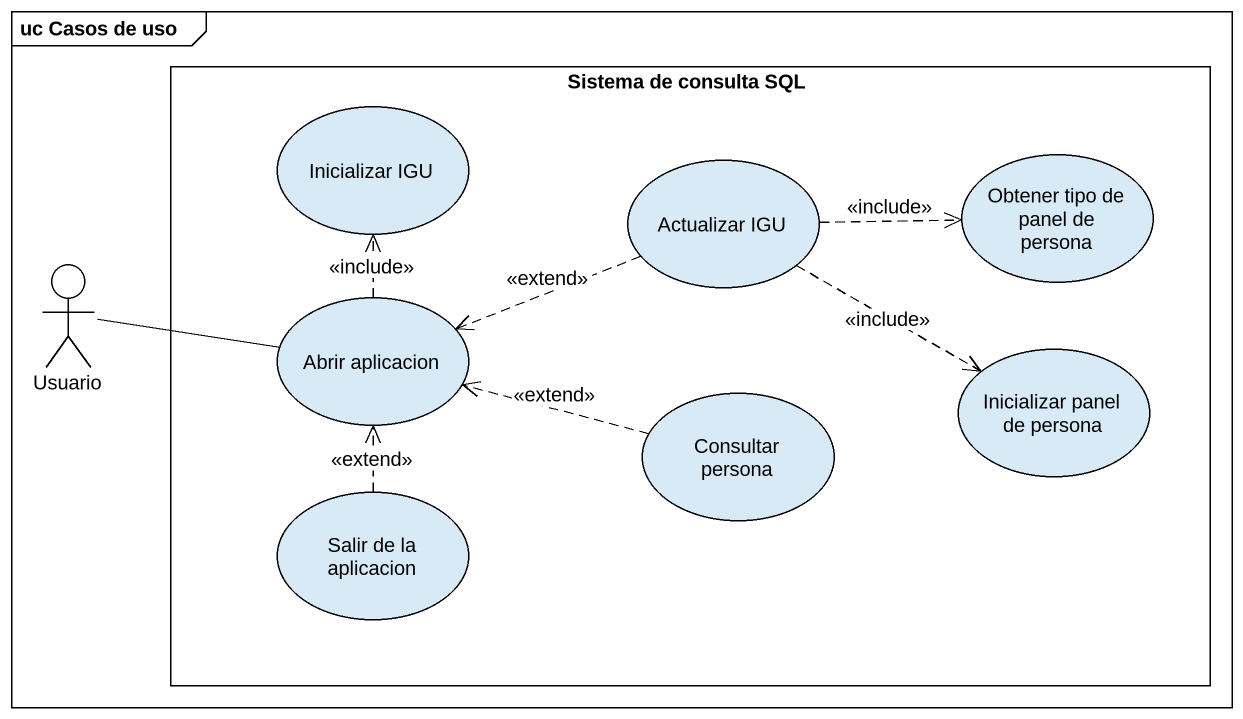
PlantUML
@startuml
mainframe uc Casos de uso
rectangle "Sistema de consulta SQL" as Sistema_de_consulta_SQL {
  usecase "Inicializar IGU" as Inicializar_IGU
  usecase "Actualizar IGU" as Actualizar_IGU
  usecase "Obtener tipo de panel de persona" as Obtener_tipo_de_panel_de
  usecase "Abrir aplicacion" as Abrir_aplicacion
  usecase "Inicializar panel de persona" as Inicializar_panel_de_persona
  usecase "Consultar persona" as Consultar_persona
  usecase "Salir de la aplicacion" as Salir_de_la_aplicacion
}
actor Usuario
Actualizar_IGU .right.> Obtener_tipo_de_panel_de : <<include>>
Actualizar_IGU .left.> Abrir_aplicacion : <<extend>>
Actualizar_IGU .right.> Inicializar_panel_de_persona : <<include>>
Usuario -right- Abrir_aplicacion
Abrir_aplicacion .up.> Inicializar_IGU : <<include>>
Consultar_persona .left.> Abrir_aplicacion : <<extend>>
Salir_de_la_aplicacion .up.> Abrir_aplicacion : <<extend>>
@enduml
